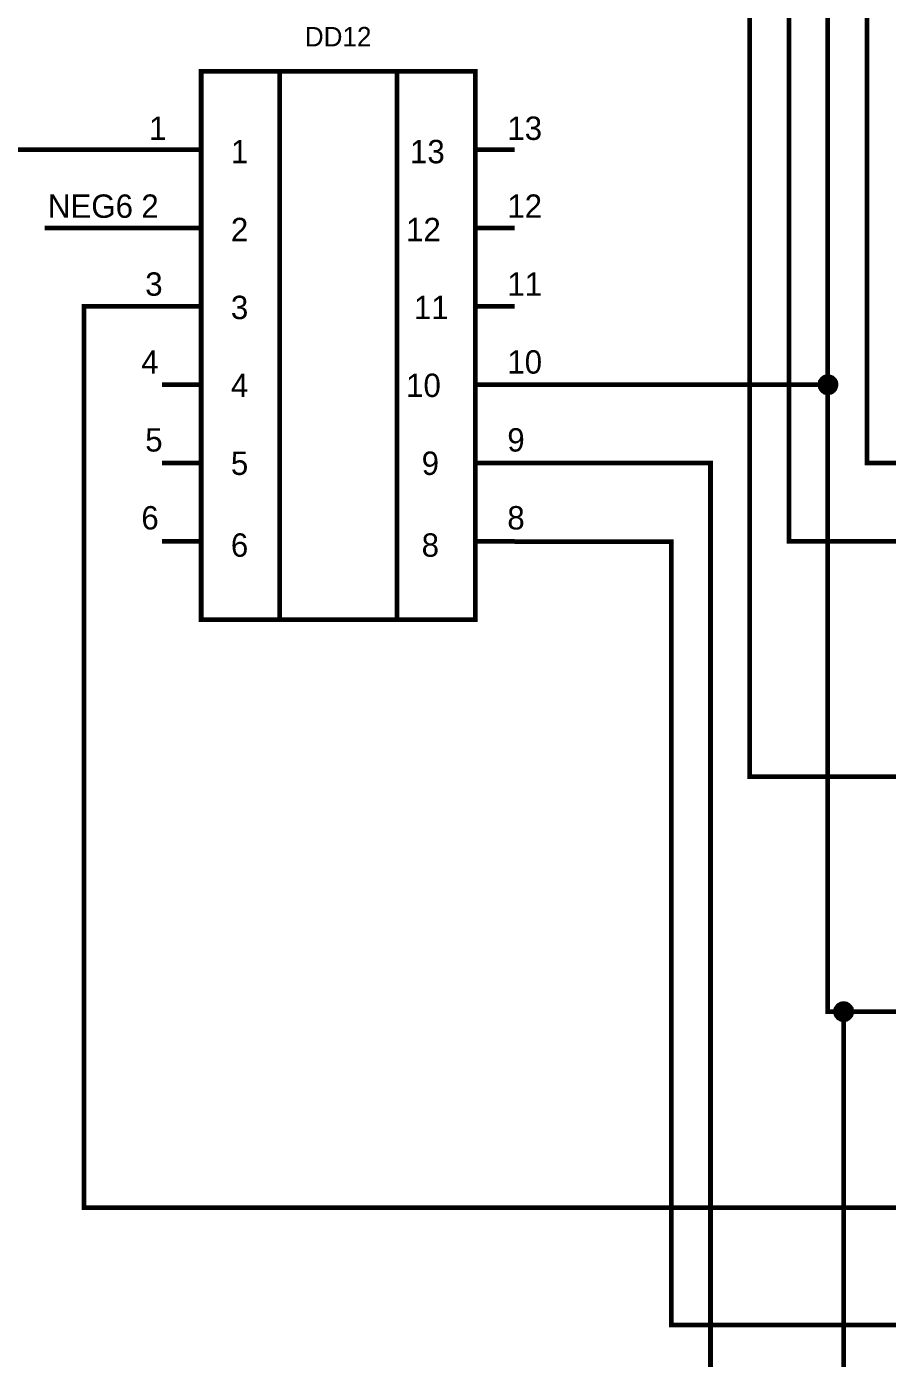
# Model space of a CAD drawing. Header units: millimetres. Extents: x 0 to 841, y 0 to 594.
# Drawn here: x 361.4 to 416.3, y 242.9 to 327.8 of the extents above; entities that cross this region are included whole.
import ezdxf

# ---------------------------------------------------------------- set-up
doc = ezdxf.new("R2010")
doc.units = ezdxf.units.MM
doc.layers.add('Sheet', color=255, linetype='Continuous')

msp = doc.modelspace()

# ---------------------------------------------------------------- linework, layer by layer
at = {"layer": 'Sheet', "const_width": 0.3}
for points in [[(370.018, 369.992), (365.034, 369.992), (365.034, 342.498), (407.519, 342.498), (407.519, 279.991), (437.503, 279.991)], [(392.518, 369.992), (412.503, 369.992), (412.503, 305), (392.518, 305)], [(330.033, 359.988), (360.034, 359.988), (360.034, 334.995), (410.019, 334.995), (415.003, 334.995), (415.003, 299.998), (462.488, 299.998)], [(370.018, 354.986), (370.018, 344.998), (410.019, 344.998), (410.019, 334.995), (410.019, 294.996), (437.705, 294.996)], [(347.534, 350), (347.534, 319.99), (370.018, 319.99)], [(377.518, 324.991), (377.518, 289.994)], [(385.018, 324.991), (385.018, 289.994)], [(372.518, 319.99), (370.018, 319.99)], [(390.018, 319.99), (392.518, 319.99)], [(370.018, 314.988), (362.534, 314.988)], [(372.518, 314.988), (370.018, 314.988)], [(390.018, 314.988), (392.518, 314.988)], [(392.518, 294.981), (402.519, 294.981), (402.519, 244.994), (614.942, 244.994), (614.942, 312.471), (619.942, 312.471)], [(370.018, 309.986), (365.034, 309.986), (365.034, 252.497), (437.503, 252.497)], [(372.518, 309.986), (370.018, 309.986)], [(390.018, 309.986), (392.518, 309.986)], [(372.518, 305), (370.018, 305)], [(390.018, 305), (392.518, 305)], [(412.006, 305), (412.006, 305.031), (412.006, 305.046), (412.006, 305.077), (412.022, 305.108), (412.022, 305.124), (412.022, 305.155), (412.037, 305.171), (412.037, 305.202), (412.053, 305.217), (412.068, 305.233), (412.084, 305.264), (412.084, 305.279), (412.099, 305.295), (412.115, 305.31), (412.13, 305.341), (412.146, 305.357), (412.161, 305.373), (412.192, 305.388), (412.208, 305.404), (412.224, 305.419), (412.239, 305.419), (412.27, 305.435), (412.286, 305.45), (412.301, 305.466), (412.332, 305.466), (412.348, 305.481), (412.379, 305.481), (412.394, 305.481), (412.425, 305.497), (412.456, 305.497), (412.472, 305.497), (412.503, 305.497)], [(412.006, 305), (412.006, 305.031), (412.006, 305.046), (412.006, 305.077), (412.022, 305.108), (412.022, 305.124), (412.022, 305.155), (412.037, 305.171), (412.037, 305.202), (412.053, 305.217), (412.068, 305.233), (412.084, 305.264), (412.084, 305.279), (412.099, 305.295), (412.115, 305.31), (412.13, 305.341), (412.146, 305.357), (412.161, 305.373), (412.192, 305.388), (412.208, 305.404), (412.224, 305.419), (412.239, 305.419), (412.27, 305.435), (412.286, 305.45), (412.301, 305.466), (412.332, 305.466), (412.348, 305.481), (412.379, 305.481), (412.394, 305.481), (412.425, 305.497), (412.456, 305.497), (412.472, 305.497), (412.503, 305.497)], [(412.006, 305), (412.006, 305.031), (412.006, 305.046), (412.006, 305.077), (412.022, 305.108), (412.022, 305.124), (412.022, 305.155), (412.037, 305.171), (412.037, 305.202), (412.053, 305.217), (412.068, 305.233), (412.084, 305.264), (412.084, 305.279), (412.099, 305.295), (412.115, 305.31), (412.13, 305.341), (412.146, 305.357), (412.161, 305.373), (412.192, 305.388), (412.208, 305.404), (412.224, 305.419), (412.239, 305.419), (412.27, 305.435), (412.286, 305.45), (412.301, 305.466), (412.332, 305.466), (412.348, 305.481), (412.379, 305.481), (412.394, 305.481), (412.425, 305.497), (412.456, 305.497), (412.472, 305.497), (412.503, 305.497)], [(412.006, 305), (412.006, 305.031), (412.006, 305.046), (412.006, 305.077), (412.022, 305.108), (412.022, 305.124), (412.022, 305.155), (412.037, 305.171), (412.037, 305.202), (412.053, 305.217), (412.068, 305.233), (412.084, 305.264), (412.084, 305.279), (412.099, 305.295), (412.115, 305.31), (412.13, 305.341), (412.146, 305.357), (412.161, 305.373), (412.192, 305.388), (412.208, 305.404), (412.224, 305.419), (412.239, 305.419), (412.27, 305.435), (412.286, 305.45), (412.301, 305.466), (412.332, 305.466), (412.348, 305.481), (412.379, 305.481), (412.394, 305.481), (412.425, 305.497), (412.456, 305.497), (412.472, 305.497), (412.503, 305.497)], [(412.006, 305), (412.006, 305.031), (412.006, 305.046), (412.006, 305.077), (412.022, 305.108), (412.022, 305.124), (412.022, 305.155), (412.037, 305.171), (412.037, 305.202), (412.053, 305.217), (412.068, 305.233), (412.084, 305.264), (412.084, 305.279), (412.099, 305.295), (412.115, 305.31), (412.13, 305.341), (412.146, 305.357), (412.161, 305.373), (412.192, 305.388), (412.208, 305.404), (412.224, 305.419), (412.239, 305.419), (412.27, 305.435), (412.286, 305.45), (412.301, 305.466), (412.332, 305.466), (412.348, 305.481), (412.379, 305.481), (412.394, 305.481), (412.425, 305.497), (412.456, 305.497), (412.472, 305.497), (412.503, 305.497)], [(412.006, 305), (412.006, 305.031), (412.006, 305.046), (412.006, 305.077), (412.022, 305.108), (412.022, 305.124), (412.022, 305.155), (412.037, 305.171), (412.037, 305.202), (412.053, 305.217), (412.068, 305.233), (412.084, 305.264), (412.084, 305.279), (412.099, 305.295), (412.115, 305.31), (412.13, 305.341), (412.146, 305.357), (412.161, 305.373), (412.192, 305.388), (412.208, 305.404), (412.224, 305.419), (412.239, 305.419), (412.27, 305.435), (412.286, 305.45), (412.301, 305.466), (412.332, 305.466), (412.348, 305.481), (412.379, 305.481), (412.394, 305.481), (412.425, 305.497), (412.456, 305.497), (412.472, 305.497), (412.503, 305.497)], [(412.006, 305), (412.006, 305.031), (412.006, 305.046), (412.006, 305.077), (412.022, 305.108), (412.022, 305.124), (412.022, 305.155), (412.037, 305.171), (412.037, 305.202), (412.053, 305.217), (412.068, 305.233), (412.084, 305.264), (412.084, 305.279), (412.099, 305.295), (412.115, 305.31), (412.13, 305.341), (412.146, 305.357), (412.161, 305.373), (412.192, 305.388), (412.208, 305.404), (412.224, 305.419), (412.239, 305.419), (412.27, 305.435), (412.286, 305.45), (412.301, 305.466), (412.332, 305.466), (412.348, 305.481), (412.379, 305.481), (412.394, 305.481), (412.425, 305.497), (412.456, 305.497), (412.472, 305.497), (412.503, 305.497)], [(412.006, 305), (412.006, 305.031), (412.006, 305.046), (412.006, 305.077), (412.022, 305.108), (412.022, 305.124), (412.022, 305.155), (412.037, 305.171), (412.037, 305.202), (412.053, 305.217), (412.068, 305.233), (412.084, 305.264), (412.084, 305.279), (412.099, 305.295), (412.115, 305.31), (412.13, 305.341), (412.146, 305.357), (412.161, 305.373), (412.192, 305.388), (412.208, 305.404), (412.224, 305.419), (412.239, 305.419), (412.27, 305.435), (412.286, 305.45), (412.301, 305.466), (412.332, 305.466), (412.348, 305.481), (412.379, 305.481), (412.394, 305.481), (412.425, 305.497), (412.456, 305.497), (412.472, 305.497), (412.503, 305.497)], [(412.503, 304.487), (412.472, 304.487), (412.456, 304.487), (412.425, 304.487), (412.394, 304.503), (412.379, 304.503), (412.348, 304.503), (412.332, 304.518), (412.301, 304.518), (412.286, 304.534), (412.27, 304.549), (412.239, 304.565), (412.224, 304.565), (412.208, 304.58), (412.192, 304.596), (412.161, 304.611), (412.146, 304.627), (412.13, 304.658), (412.115, 304.674), (412.099, 304.689), (412.084, 304.705), (412.084, 304.736), (412.068, 304.751), (412.053, 304.767), (412.037, 304.798), (412.037, 304.813), (412.022, 304.844), (412.022, 304.86), (412.022, 304.891), (412.006, 304.922), (412.006, 304.938), (412.006, 304.969), (412.006, 305)], [(412.006, 305), (412.006, 305)], [(412.503, 304.487), (412.472, 304.487), (412.456, 304.487), (412.425, 304.487), (412.394, 304.503), (412.379, 304.503), (412.348, 304.503), (412.332, 304.518), (412.301, 304.518), (412.286, 304.534), (412.27, 304.549), (412.239, 304.565), (412.224, 304.565), (412.208, 304.58), (412.192, 304.596), (412.161, 304.611), (412.146, 304.627), (412.13, 304.658), (412.115, 304.674), (412.099, 304.689), (412.084, 304.705), (412.084, 304.736), (412.068, 304.751), (412.053, 304.767), (412.037, 304.798), (412.037, 304.813), (412.022, 304.844), (412.022, 304.86), (412.022, 304.891), (412.006, 304.922), (412.006, 304.938), (412.006, 304.969), (412.006, 305)], [(412.006, 305), (412.006, 305)], [(412.503, 304.487), (412.472, 304.487), (412.456, 304.487), (412.425, 304.487), (412.394, 304.503), (412.379, 304.503), (412.348, 304.503), (412.332, 304.518), (412.301, 304.518), (412.286, 304.534), (412.27, 304.549), (412.239, 304.565), (412.224, 304.565), (412.208, 304.58), (412.192, 304.596), (412.161, 304.611), (412.146, 304.627), (412.13, 304.658), (412.115, 304.674), (412.099, 304.689), (412.084, 304.705), (412.084, 304.736), (412.068, 304.751), (412.053, 304.767), (412.037, 304.798), (412.037, 304.813), (412.022, 304.844), (412.022, 304.86), (412.022, 304.891), (412.006, 304.922), (412.006, 304.938), (412.006, 304.969), (412.006, 305)], [(412.006, 305), (412.006, 305)], [(412.503, 304.487), (412.472, 304.487), (412.456, 304.487), (412.425, 304.487), (412.394, 304.503), (412.379, 304.503), (412.348, 304.503), (412.332, 304.518), (412.301, 304.518), (412.286, 304.534), (412.27, 304.549), (412.239, 304.565), (412.224, 304.565), (412.208, 304.58), (412.192, 304.596), (412.161, 304.611), (412.146, 304.627), (412.13, 304.658), (412.115, 304.674), (412.099, 304.689), (412.084, 304.705), (412.084, 304.736), (412.068, 304.751), (412.053, 304.767), (412.037, 304.798), (412.037, 304.813), (412.022, 304.844), (412.022, 304.86), (412.022, 304.891), (412.006, 304.922), (412.006, 304.938), (412.006, 304.969), (412.006, 305)], [(412.006, 305), (412.006, 305)], [(412.503, 304.487), (412.472, 304.487), (412.456, 304.487), (412.425, 304.487), (412.394, 304.503), (412.379, 304.503), (412.348, 304.503), (412.332, 304.518), (412.301, 304.518), (412.286, 304.534), (412.27, 304.549), (412.239, 304.565), (412.224, 304.565), (412.208, 304.58), (412.192, 304.596), (412.161, 304.611), (412.146, 304.627), (412.13, 304.658), (412.115, 304.674), (412.099, 304.689), (412.084, 304.705), (412.084, 304.736), (412.068, 304.751), (412.053, 304.767), (412.037, 304.798), (412.037, 304.813), (412.022, 304.844), (412.022, 304.86), (412.022, 304.891), (412.006, 304.922), (412.006, 304.938), (412.006, 304.969), (412.006, 305)], [(412.006, 305), (412.006, 305)], [(412.503, 304.487), (412.472, 304.487), (412.456, 304.487), (412.425, 304.487), (412.394, 304.503), (412.379, 304.503), (412.348, 304.503), (412.332, 304.518), (412.301, 304.518), (412.286, 304.534), (412.27, 304.549), (412.239, 304.565), (412.224, 304.565), (412.208, 304.58), (412.192, 304.596), (412.161, 304.611), (412.146, 304.627), (412.13, 304.658), (412.115, 304.674), (412.099, 304.689), (412.084, 304.705), (412.084, 304.736), (412.068, 304.751), (412.053, 304.767), (412.037, 304.798), (412.037, 304.813), (412.022, 304.844), (412.022, 304.86), (412.022, 304.891), (412.006, 304.922), (412.006, 304.938), (412.006, 304.969), (412.006, 305)], [(412.006, 305), (412.006, 305)], [(412.503, 304.487), (412.472, 304.487), (412.456, 304.487), (412.425, 304.487), (412.394, 304.503), (412.379, 304.503), (412.348, 304.503), (412.332, 304.518), (412.301, 304.518), (412.286, 304.534), (412.27, 304.549), (412.239, 304.565), (412.224, 304.565), (412.208, 304.58), (412.192, 304.596), (412.161, 304.611), (412.146, 304.627), (412.13, 304.658), (412.115, 304.674), (412.099, 304.689), (412.084, 304.705), (412.084, 304.736), (412.068, 304.751), (412.053, 304.767), (412.037, 304.798), (412.037, 304.813), (412.022, 304.844), (412.022, 304.86), (412.022, 304.891), (412.006, 304.922), (412.006, 304.938), (412.006, 304.969), (412.006, 305)], [(412.006, 305), (412.006, 305)], [(412.503, 304.487), (412.472, 304.487), (412.456, 304.487), (412.425, 304.487), (412.394, 304.503), (412.379, 304.503), (412.348, 304.503), (412.332, 304.518), (412.301, 304.518), (412.286, 304.534), (412.27, 304.549), (412.239, 304.565), (412.224, 304.565), (412.208, 304.58), (412.192, 304.596), (412.161, 304.611), (412.146, 304.627), (412.13, 304.658), (412.115, 304.674), (412.099, 304.689), (412.084, 304.705), (412.084, 304.736), (412.068, 304.751), (412.053, 304.767), (412.037, 304.798), (412.037, 304.813), (412.022, 304.844), (412.022, 304.86), (412.022, 304.891), (412.006, 304.922), (412.006, 304.938), (412.006, 304.969), (412.006, 305)], [(412.006, 305), (412.006, 305)], [(412.503, 305.497), (412.503, 305.497)], [(412.503, 305.497), (412.534, 305.497), (412.565, 305.497), (412.581, 305.497), (412.612, 305.481), (412.643, 305.481), (412.658, 305.481), (412.689, 305.466), (412.705, 305.466), (412.736, 305.45), (412.751, 305.435), (412.767, 305.419), (412.798, 305.419), (412.814, 305.404), (412.829, 305.388), (412.845, 305.373), (412.876, 305.357), (412.891, 305.341), (412.907, 305.31), (412.922, 305.295), (412.938, 305.279), (412.938, 305.264), (412.953, 305.233), (412.969, 305.217), (412.984, 305.202), (412.984, 305.171), (413, 305.155), (413, 305.124), (413, 305.108), (413.015, 305.077), (413.015, 305.046), (413.015, 305.031), (413.015, 305)], [(412.503, 305.497), (412.503, 305.497)], [(412.503, 305.497), (412.534, 305.497), (412.565, 305.497), (412.581, 305.497), (412.612, 305.481), (412.643, 305.481), (412.658, 305.481), (412.689, 305.466), (412.705, 305.466), (412.736, 305.45), (412.751, 305.435), (412.767, 305.419), (412.798, 305.419), (412.814, 305.404), (412.829, 305.388), (412.845, 305.373), (412.876, 305.357), (412.891, 305.341), (412.907, 305.31), (412.922, 305.295), (412.938, 305.279), (412.938, 305.264), (412.953, 305.233), (412.969, 305.217), (412.984, 305.202), (412.984, 305.171), (413, 305.155), (413, 305.124), (413, 305.108), (413.015, 305.077), (413.015, 305.046), (413.015, 305.031), (413.015, 305)], [(412.503, 305.497), (412.503, 305.497)], [(412.503, 305.497), (412.534, 305.497), (412.565, 305.497), (412.581, 305.497), (412.612, 305.481), (412.643, 305.481), (412.658, 305.481), (412.689, 305.466), (412.705, 305.466), (412.736, 305.45), (412.751, 305.435), (412.767, 305.419), (412.798, 305.419), (412.814, 305.404), (412.829, 305.388), (412.845, 305.373), (412.876, 305.357), (412.891, 305.341), (412.907, 305.31), (412.922, 305.295), (412.938, 305.279), (412.938, 305.264), (412.953, 305.233), (412.969, 305.217), (412.984, 305.202), (412.984, 305.171), (413, 305.155), (413, 305.124), (413, 305.108), (413.015, 305.077), (413.015, 305.046), (413.015, 305.031), (413.015, 305)], [(412.503, 305.497), (412.503, 305.497)], [(412.503, 305.497), (412.534, 305.497), (412.565, 305.497), (412.581, 305.497), (412.612, 305.481), (412.643, 305.481), (412.658, 305.481), (412.689, 305.466), (412.705, 305.466), (412.736, 305.45), (412.751, 305.435), (412.767, 305.419), (412.798, 305.419), (412.814, 305.404), (412.829, 305.388), (412.845, 305.373), (412.876, 305.357), (412.891, 305.341), (412.907, 305.31), (412.922, 305.295), (412.938, 305.279), (412.938, 305.264), (412.953, 305.233), (412.969, 305.217), (412.984, 305.202), (412.984, 305.171), (413, 305.155), (413, 305.124), (413, 305.108), (413.015, 305.077), (413.015, 305.046), (413.015, 305.031), (413.015, 305)], [(412.503, 305.497), (412.503, 305.497)], [(412.503, 305.497), (412.534, 305.497), (412.565, 305.497), (412.581, 305.497), (412.612, 305.481), (412.643, 305.481), (412.658, 305.481), (412.689, 305.466), (412.705, 305.466), (412.736, 305.45), (412.751, 305.435), (412.767, 305.419), (412.798, 305.419), (412.814, 305.404), (412.829, 305.388), (412.845, 305.373), (412.876, 305.357), (412.891, 305.341), (412.907, 305.31), (412.922, 305.295), (412.938, 305.279), (412.938, 305.264), (412.953, 305.233), (412.969, 305.217), (412.984, 305.202), (412.984, 305.171), (413, 305.155), (413, 305.124), (413, 305.108), (413.015, 305.077), (413.015, 305.046), (413.015, 305.031), (413.015, 305)], [(412.503, 305.497), (412.503, 305.497)], [(412.503, 305.497), (412.534, 305.497), (412.565, 305.497), (412.581, 305.497), (412.612, 305.481), (412.643, 305.481), (412.658, 305.481), (412.689, 305.466), (412.705, 305.466), (412.736, 305.45), (412.751, 305.435), (412.767, 305.419), (412.798, 305.419), (412.814, 305.404), (412.829, 305.388), (412.845, 305.373), (412.876, 305.357), (412.891, 305.341), (412.907, 305.31), (412.922, 305.295), (412.938, 305.279), (412.938, 305.264), (412.953, 305.233), (412.969, 305.217), (412.984, 305.202), (412.984, 305.171), (413, 305.155), (413, 305.124), (413, 305.108), (413.015, 305.077), (413.015, 305.046), (413.015, 305.031), (413.015, 305)], [(412.503, 305.497), (412.503, 305.497)], [(412.503, 305.497), (412.534, 305.497), (412.565, 305.497), (412.581, 305.497), (412.612, 305.481), (412.643, 305.481), (412.658, 305.481), (412.689, 305.466), (412.705, 305.466), (412.736, 305.45), (412.751, 305.435), (412.767, 305.419), (412.798, 305.419), (412.814, 305.404), (412.829, 305.388), (412.845, 305.373), (412.876, 305.357), (412.891, 305.341), (412.907, 305.31), (412.922, 305.295), (412.938, 305.279), (412.938, 305.264), (412.953, 305.233), (412.969, 305.217), (412.984, 305.202), (412.984, 305.171), (413, 305.155), (413, 305.124), (413, 305.108), (413.015, 305.077), (413.015, 305.046), (413.015, 305.031), (413.015, 305)], [(412.503, 305.497), (412.503, 305.497)], [(412.503, 305.497), (412.534, 305.497), (412.565, 305.497), (412.581, 305.497), (412.612, 305.481), (412.643, 305.481), (412.658, 305.481), (412.689, 305.466), (412.705, 305.466), (412.736, 305.45), (412.751, 305.435), (412.767, 305.419), (412.798, 305.419), (412.814, 305.404), (412.829, 305.388), (412.845, 305.373), (412.876, 305.357), (412.891, 305.341), (412.907, 305.31), (412.922, 305.295), (412.938, 305.279), (412.938, 305.264), (412.953, 305.233), (412.969, 305.217), (412.984, 305.202), (412.984, 305.171), (413, 305.155), (413, 305.124), (413, 305.108), (413.015, 305.077), (413.015, 305.046), (413.015, 305.031), (413.015, 305)], [(413.015, 305), (413.015, 304.969), (413.015, 304.938), (413.015, 304.922), (413, 304.891), (413, 304.86), (413, 304.844), (412.984, 304.813), (412.984, 304.798), (412.969, 304.767), (412.953, 304.751), (412.938, 304.736), (412.938, 304.705), (412.922, 304.689), (412.907, 304.674), (412.891, 304.658), (412.876, 304.627), (412.845, 304.611), (412.829, 304.596), (412.814, 304.58), (412.798, 304.565), (412.767, 304.565), (412.751, 304.549), (412.736, 304.534), (412.705, 304.518), (412.689, 304.518), (412.658, 304.503), (412.643, 304.503), (412.612, 304.503), (412.581, 304.487), (412.565, 304.487), (412.534, 304.487), (412.503, 304.487)], [(413.015, 305), (413.015, 304.969), (413.015, 304.938), (413.015, 304.922), (413, 304.891), (413, 304.86), (413, 304.844), (412.984, 304.813), (412.984, 304.798), (412.969, 304.767), (412.953, 304.751), (412.938, 304.736), (412.938, 304.705), (412.922, 304.689), (412.907, 304.674), (412.891, 304.658), (412.876, 304.627), (412.845, 304.611), (412.829, 304.596), (412.814, 304.58), (412.798, 304.565), (412.767, 304.565), (412.751, 304.549), (412.736, 304.534), (412.705, 304.518), (412.689, 304.518), (412.658, 304.503), (412.643, 304.503), (412.612, 304.503), (412.581, 304.487), (412.565, 304.487), (412.534, 304.487), (412.503, 304.487)], [(412.503, 305), (412.503, 264.986), (413.512, 264.986), (437.503, 264.986)], [(413.015, 305), (413.015, 304.969), (413.015, 304.938), (413.015, 304.922), (413, 304.891), (413, 304.86), (413, 304.844), (412.984, 304.813), (412.984, 304.798), (412.969, 304.767), (412.953, 304.751), (412.938, 304.736), (412.938, 304.705), (412.922, 304.689), (412.907, 304.674), (412.891, 304.658), (412.876, 304.627), (412.845, 304.611), (412.829, 304.596), (412.814, 304.58), (412.798, 304.565), (412.767, 304.565), (412.751, 304.549), (412.736, 304.534), (412.705, 304.518), (412.689, 304.518), (412.658, 304.503), (412.643, 304.503), (412.612, 304.503), (412.581, 304.487), (412.565, 304.487), (412.534, 304.487), (412.503, 304.487)], [(413.015, 305), (413.015, 304.969), (413.015, 304.938), (413.015, 304.922), (413, 304.891), (413, 304.86), (413, 304.844), (412.984, 304.813), (412.984, 304.798), (412.969, 304.767), (412.953, 304.751), (412.938, 304.736), (412.938, 304.705), (412.922, 304.689), (412.907, 304.674), (412.891, 304.658), (412.876, 304.627), (412.845, 304.611), (412.829, 304.596), (412.814, 304.58), (412.798, 304.565), (412.767, 304.565), (412.751, 304.549), (412.736, 304.534), (412.705, 304.518), (412.689, 304.518), (412.658, 304.503), (412.643, 304.503), (412.612, 304.503), (412.581, 304.487), (412.565, 304.487), (412.534, 304.487), (412.503, 304.487)], [(413.015, 305), (413.015, 304.969), (413.015, 304.938), (413.015, 304.922), (413, 304.891), (413, 304.86), (413, 304.844), (412.984, 304.813), (412.984, 304.798), (412.969, 304.767), (412.953, 304.751), (412.938, 304.736), (412.938, 304.705), (412.922, 304.689), (412.907, 304.674), (412.891, 304.658), (412.876, 304.627), (412.845, 304.611), (412.829, 304.596), (412.814, 304.58), (412.798, 304.565), (412.767, 304.565), (412.751, 304.549), (412.736, 304.534), (412.705, 304.518), (412.689, 304.518), (412.658, 304.503), (412.643, 304.503), (412.612, 304.503), (412.581, 304.487), (412.565, 304.487), (412.534, 304.487), (412.503, 304.487)], [(413.015, 305), (413.015, 304.969), (413.015, 304.938), (413.015, 304.922), (413, 304.891), (413, 304.86), (413, 304.844), (412.984, 304.813), (412.984, 304.798), (412.969, 304.767), (412.953, 304.751), (412.938, 304.736), (412.938, 304.705), (412.922, 304.689), (412.907, 304.674), (412.891, 304.658), (412.876, 304.627), (412.845, 304.611), (412.829, 304.596), (412.814, 304.58), (412.798, 304.565), (412.767, 304.565), (412.751, 304.549), (412.736, 304.534), (412.705, 304.518), (412.689, 304.518), (412.658, 304.503), (412.643, 304.503), (412.612, 304.503), (412.581, 304.487), (412.565, 304.487), (412.534, 304.487), (412.503, 304.487)], [(413.015, 305), (413.015, 304.969), (413.015, 304.938), (413.015, 304.922), (413, 304.891), (413, 304.86), (413, 304.844), (412.984, 304.813), (412.984, 304.798), (412.969, 304.767), (412.953, 304.751), (412.938, 304.736), (412.938, 304.705), (412.922, 304.689), (412.907, 304.674), (412.891, 304.658), (412.876, 304.627), (412.845, 304.611), (412.829, 304.596), (412.814, 304.58), (412.798, 304.565), (412.767, 304.565), (412.751, 304.549), (412.736, 304.534), (412.705, 304.518), (412.689, 304.518), (412.658, 304.503), (412.643, 304.503), (412.612, 304.503), (412.581, 304.487), (412.565, 304.487), (412.534, 304.487), (412.503, 304.487)], [(413.015, 305), (413.015, 304.969), (413.015, 304.938), (413.015, 304.922), (413, 304.891), (413, 304.86), (413, 304.844), (412.984, 304.813), (412.984, 304.798), (412.969, 304.767), (412.953, 304.751), (412.938, 304.736), (412.938, 304.705), (412.922, 304.689), (412.907, 304.674), (412.891, 304.658), (412.876, 304.627), (412.845, 304.611), (412.829, 304.596), (412.814, 304.58), (412.798, 304.565), (412.767, 304.565), (412.751, 304.549), (412.736, 304.534), (412.705, 304.518), (412.689, 304.518), (412.658, 304.503), (412.643, 304.503), (412.612, 304.503), (412.581, 304.487), (412.565, 304.487), (412.534, 304.487), (412.503, 304.487)], [(413.015, 305), (413.015, 305), (413.015, 305), (413.015, 305), (413.015, 305), (413.015, 305), (413.015, 305), (413.015, 305), (413.015, 305), (413.015, 305), (413.015, 305), (413.015, 305), (413.015, 305), (413.015, 305), (413.015, 305), (413.015, 305), (413.015, 305), (413.015, 305), (413.015, 305), (413.015, 305), (413.015, 305), (413.015, 305), (413.015, 305), (413.015, 305), (413.015, 305), (413.015, 305), (413.015, 305), (413.015, 305), (413.015, 305), (413.015, 305), (413.015, 305), (413.015, 305), (413.015, 305)], [(413.015, 305), (413.015, 305)], [(413.015, 305), (413.015, 305), (413.015, 305), (413.015, 305), (413.015, 305), (413.015, 305), (413.015, 305), (413.015, 305), (413.015, 305), (413.015, 305), (413.015, 305), (413.015, 305), (413.015, 305), (413.015, 305), (413.015, 305), (413.015, 305), (413.015, 305), (413.015, 305), (413.015, 305), (413.015, 305), (413.015, 305), (413.015, 305), (413.015, 305), (413.015, 305), (413.015, 305), (413.015, 305), (413.015, 305), (413.015, 305), (413.015, 305), (413.015, 305), (413.015, 305), (413.015, 305), (413.015, 305)], [(413.015, 305), (413.015, 305)], [(413.015, 305), (413.015, 305), (413.015, 305), (413.015, 305), (413.015, 305), (413.015, 305), (413.015, 305), (413.015, 305), (413.015, 305), (413.015, 305), (413.015, 305), (413.015, 305), (413.015, 305), (413.015, 305), (413.015, 305), (413.015, 305), (413.015, 305), (413.015, 305), (413.015, 305), (413.015, 305), (413.015, 305), (413.015, 305), (413.015, 305), (413.015, 305), (413.015, 305), (413.015, 305), (413.015, 305), (413.015, 305), (413.015, 305), (413.015, 305), (413.015, 305), (413.015, 305), (413.015, 305)], [(413.015, 305), (413.015, 305)], [(413.015, 305), (413.015, 305), (413.015, 305), (413.015, 305), (413.015, 305), (413.015, 305), (413.015, 305), (413.015, 305), (413.015, 305), (413.015, 305), (413.015, 305), (413.015, 305), (413.015, 305), (413.015, 305), (413.015, 305), (413.015, 305), (413.015, 305), (413.015, 305), (413.015, 305), (413.015, 305), (413.015, 305), (413.015, 305), (413.015, 305), (413.015, 305), (413.015, 305), (413.015, 305), (413.015, 305), (413.015, 305), (413.015, 305), (413.015, 305), (413.015, 305), (413.015, 305), (413.015, 305)], [(413.015, 305), (413.015, 305)], [(413.015, 305), (413.015, 305), (413.015, 305), (413.015, 305), (413.015, 305), (413.015, 305), (413.015, 305), (413.015, 305), (413.015, 305), (413.015, 305), (413.015, 305), (413.015, 305), (413.015, 305), (413.015, 305), (413.015, 305), (413.015, 305), (413.015, 305), (413.015, 305), (413.015, 305), (413.015, 305), (413.015, 305), (413.015, 305), (413.015, 305), (413.015, 305), (413.015, 305), (413.015, 305), (413.015, 305), (413.015, 305), (413.015, 305), (413.015, 305), (413.015, 305), (413.015, 305), (413.015, 305)], [(413.015, 305), (413.015, 305)], [(413.015, 305), (413.015, 305), (413.015, 305), (413.015, 305), (413.015, 305), (413.015, 305), (413.015, 305), (413.015, 305), (413.015, 305), (413.015, 305), (413.015, 305), (413.015, 305), (413.015, 305), (413.015, 305), (413.015, 305), (413.015, 305), (413.015, 305), (413.015, 305), (413.015, 305), (413.015, 305), (413.015, 305), (413.015, 305), (413.015, 305), (413.015, 305), (413.015, 305), (413.015, 305), (413.015, 305), (413.015, 305), (413.015, 305), (413.015, 305), (413.015, 305), (413.015, 305), (413.015, 305)], [(413.015, 305), (413.015, 305)], [(413.015, 305), (413.015, 305), (413.015, 305), (413.015, 305), (413.015, 305), (413.015, 305), (413.015, 305), (413.015, 305), (413.015, 305), (413.015, 305), (413.015, 305), (413.015, 305), (413.015, 305), (413.015, 305), (413.015, 305), (413.015, 305), (413.015, 305), (413.015, 305), (413.015, 305), (413.015, 305), (413.015, 305), (413.015, 305), (413.015, 305), (413.015, 305), (413.015, 305), (413.015, 305), (413.015, 305), (413.015, 305), (413.015, 305), (413.015, 305), (413.015, 305), (413.015, 305), (413.015, 305)], [(413.015, 305), (413.015, 305)], [(413.015, 305), (413.015, 305), (413.015, 305), (413.015, 305), (413.015, 305), (413.015, 305), (413.015, 305), (413.015, 305), (413.015, 305), (413.015, 305), (413.015, 305), (413.015, 305), (413.015, 305), (413.015, 305), (413.015, 305), (413.015, 305), (413.015, 305), (413.015, 305), (413.015, 305), (413.015, 305), (413.015, 305), (413.015, 305), (413.015, 305), (413.015, 305), (413.015, 305), (413.015, 305), (413.015, 305), (413.015, 305), (413.015, 305), (413.015, 305), (413.015, 305), (413.015, 305), (413.015, 305)], [(413.015, 305), (413.015, 305)], [(240.064, 130), (260.064, 130), (260.064, 157.494), (405.019, 157.494), (405.019, 299.998), (392.518, 299.998)], [(372.518, 299.998), (370.018, 299.998)], [(390.018, 299.998), (392.518, 299.998)], [(372.518, 294.996), (370.018, 294.996)], [(390.018, 294.996), (392.518, 294.996)], [(240.064, 139.988), (256.058, 139.988), (256.058, 155.987), (413.512, 155.987), (413.512, 264.986)], [(413, 264.986), (413, 265.017), (413, 265.048), (413, 265.063), (413.015, 265.094), (413.015, 265.125), (413.031, 265.141), (413.031, 265.172), (413.047, 265.187), (413.047, 265.219), (413.062, 265.234), (413.078, 265.25), (413.093, 265.281), (413.109, 265.296), (413.124, 265.312), (413.14, 265.327), (413.155, 265.358), (413.171, 265.374), (413.186, 265.389), (413.202, 265.405), (413.233, 265.42), (413.248, 265.42), (413.264, 265.436), (413.295, 265.452), (413.311, 265.467), (413.342, 265.467), (413.357, 265.483), (413.388, 265.483), (413.404, 265.483), (413.435, 265.498), (413.466, 265.498), (413.481, 265.498), (413.512, 265.498)], [(413, 264.986), (413, 265.017), (413, 265.048), (413, 265.063), (413.015, 265.094), (413.015, 265.125), (413.031, 265.141), (413.031, 265.172), (413.047, 265.187), (413.047, 265.219), (413.062, 265.234), (413.078, 265.25), (413.093, 265.281), (413.109, 265.296), (413.124, 265.312), (413.14, 265.327), (413.155, 265.358), (413.171, 265.374), (413.186, 265.389), (413.202, 265.405), (413.233, 265.42), (413.248, 265.42), (413.264, 265.436), (413.295, 265.452), (413.311, 265.467), (413.342, 265.467), (413.357, 265.483), (413.388, 265.483), (413.404, 265.483), (413.435, 265.498), (413.466, 265.498), (413.481, 265.498), (413.512, 265.498)], [(413, 264.986), (413, 265.017), (413, 265.048), (413, 265.063), (413.015, 265.094), (413.015, 265.125), (413.031, 265.141), (413.031, 265.172), (413.047, 265.187), (413.047, 265.219), (413.062, 265.234), (413.078, 265.25), (413.093, 265.281), (413.109, 265.296), (413.124, 265.312), (413.14, 265.327), (413.155, 265.358), (413.171, 265.374), (413.186, 265.389), (413.202, 265.405), (413.233, 265.42), (413.248, 265.42), (413.264, 265.436), (413.295, 265.452), (413.311, 265.467), (413.342, 265.467), (413.357, 265.483), (413.388, 265.483), (413.404, 265.483), (413.435, 265.498), (413.466, 265.498), (413.481, 265.498), (413.512, 265.498)], [(413, 264.986), (413, 265.017), (413, 265.048), (413, 265.063), (413.015, 265.094), (413.015, 265.125), (413.031, 265.141), (413.031, 265.172), (413.047, 265.187), (413.047, 265.219), (413.062, 265.234), (413.078, 265.25), (413.093, 265.281), (413.109, 265.296), (413.124, 265.312), (413.14, 265.327), (413.155, 265.358), (413.171, 265.374), (413.186, 265.389), (413.202, 265.405), (413.233, 265.42), (413.248, 265.42), (413.264, 265.436), (413.295, 265.452), (413.311, 265.467), (413.342, 265.467), (413.357, 265.483), (413.388, 265.483), (413.404, 265.483), (413.435, 265.498), (413.466, 265.498), (413.481, 265.498), (413.512, 265.498)], [(413, 264.986), (413, 265.017), (413, 265.048), (413, 265.063), (413.015, 265.094), (413.015, 265.125), (413.031, 265.141), (413.031, 265.172), (413.047, 265.187), (413.047, 265.219), (413.062, 265.234), (413.078, 265.25), (413.093, 265.281), (413.109, 265.296), (413.124, 265.312), (413.14, 265.327), (413.155, 265.358), (413.171, 265.374), (413.186, 265.389), (413.202, 265.405), (413.233, 265.42), (413.248, 265.42), (413.264, 265.436), (413.295, 265.452), (413.311, 265.467), (413.342, 265.467), (413.357, 265.483), (413.388, 265.483), (413.404, 265.483), (413.435, 265.498), (413.466, 265.498), (413.481, 265.498), (413.512, 265.498)], [(413, 264.986), (413, 265.017), (413, 265.048), (413, 265.063), (413.015, 265.094), (413.015, 265.125), (413.031, 265.141), (413.031, 265.172), (413.047, 265.187), (413.047, 265.219), (413.062, 265.234), (413.078, 265.25), (413.093, 265.281), (413.109, 265.296), (413.124, 265.312), (413.14, 265.327), (413.155, 265.358), (413.171, 265.374), (413.186, 265.389), (413.202, 265.405), (413.233, 265.42), (413.248, 265.42), (413.264, 265.436), (413.295, 265.452), (413.311, 265.467), (413.342, 265.467), (413.357, 265.483), (413.388, 265.483), (413.404, 265.483), (413.435, 265.498), (413.466, 265.498), (413.481, 265.498), (413.512, 265.498)], [(413, 264.986), (413, 265.017), (413, 265.048), (413, 265.063), (413.015, 265.094), (413.015, 265.125), (413.031, 265.141), (413.031, 265.172), (413.047, 265.187), (413.047, 265.219), (413.062, 265.234), (413.078, 265.25), (413.093, 265.281), (413.109, 265.296), (413.124, 265.312), (413.14, 265.327), (413.155, 265.358), (413.171, 265.374), (413.186, 265.389), (413.202, 265.405), (413.233, 265.42), (413.248, 265.42), (413.264, 265.436), (413.295, 265.452), (413.311, 265.467), (413.342, 265.467), (413.357, 265.483), (413.388, 265.483), (413.404, 265.483), (413.435, 265.498), (413.466, 265.498), (413.481, 265.498), (413.512, 265.498)], [(413, 264.986), (413, 265.017), (413, 265.048), (413, 265.063), (413.015, 265.094), (413.015, 265.125), (413.031, 265.141), (413.031, 265.172), (413.047, 265.187), (413.047, 265.219), (413.062, 265.234), (413.078, 265.25), (413.093, 265.281), (413.109, 265.296), (413.124, 265.312), (413.14, 265.327), (413.155, 265.358), (413.171, 265.374), (413.186, 265.389), (413.202, 265.405), (413.233, 265.42), (413.248, 265.42), (413.264, 265.436), (413.295, 265.452), (413.311, 265.467), (413.342, 265.467), (413.357, 265.483), (413.388, 265.483), (413.404, 265.483), (413.435, 265.498), (413.466, 265.498), (413.481, 265.498), (413.512, 265.498)], [(413.512, 264.488), (413.481, 264.488), (413.466, 264.488), (413.435, 264.488), (413.404, 264.504), (413.388, 264.504), (413.357, 264.504), (413.342, 264.52), (413.311, 264.52), (413.295, 264.535), (413.264, 264.551), (413.248, 264.566), (413.233, 264.566), (413.202, 264.582), (413.186, 264.597), (413.171, 264.613), (413.155, 264.628), (413.14, 264.644), (413.124, 264.675), (413.109, 264.69), (413.093, 264.706), (413.078, 264.721), (413.062, 264.753), (413.047, 264.768), (413.047, 264.784), (413.031, 264.815), (413.031, 264.83), (413.015, 264.861), (413.015, 264.877), (413, 264.908), (413, 264.939), (413, 264.954), (413, 264.986)], [(413, 264.986), (413, 264.986)], [(413.512, 264.488), (413.481, 264.488), (413.466, 264.488), (413.435, 264.488), (413.404, 264.504), (413.388, 264.504), (413.357, 264.504), (413.342, 264.52), (413.311, 264.52), (413.295, 264.535), (413.264, 264.551), (413.248, 264.566), (413.233, 264.566), (413.202, 264.582), (413.186, 264.597), (413.171, 264.613), (413.155, 264.628), (413.14, 264.644), (413.124, 264.675), (413.109, 264.69), (413.093, 264.706), (413.078, 264.721), (413.062, 264.753), (413.047, 264.768), (413.047, 264.784), (413.031, 264.815), (413.031, 264.83), (413.015, 264.861), (413.015, 264.877), (413, 264.908), (413, 264.939), (413, 264.954), (413, 264.986)], [(413, 264.986), (413, 264.986)], [(413.512, 264.488), (413.481, 264.488), (413.466, 264.488), (413.435, 264.488), (413.404, 264.504), (413.388, 264.504), (413.357, 264.504), (413.342, 264.52), (413.311, 264.52), (413.295, 264.535), (413.264, 264.551), (413.248, 264.566), (413.233, 264.566), (413.202, 264.582), (413.186, 264.597), (413.171, 264.613), (413.155, 264.628), (413.14, 264.644), (413.124, 264.675), (413.109, 264.69), (413.093, 264.706), (413.078, 264.721), (413.062, 264.753), (413.047, 264.768), (413.047, 264.784), (413.031, 264.815), (413.031, 264.83), (413.015, 264.861), (413.015, 264.877), (413, 264.908), (413, 264.939), (413, 264.954), (413, 264.986)], [(413, 264.986), (413, 264.986)], [(413.512, 264.488), (413.481, 264.488), (413.466, 264.488), (413.435, 264.488), (413.404, 264.504), (413.388, 264.504), (413.357, 264.504), (413.342, 264.52), (413.311, 264.52), (413.295, 264.535), (413.264, 264.551), (413.248, 264.566), (413.233, 264.566), (413.202, 264.582), (413.186, 264.597), (413.171, 264.613), (413.155, 264.628), (413.14, 264.644), (413.124, 264.675), (413.109, 264.69), (413.093, 264.706), (413.078, 264.721), (413.062, 264.753), (413.047, 264.768), (413.047, 264.784), (413.031, 264.815), (413.031, 264.83), (413.015, 264.861), (413.015, 264.877), (413, 264.908), (413, 264.939), (413, 264.954), (413, 264.986)], [(413, 264.986), (413, 264.986)], [(413.512, 264.488), (413.481, 264.488), (413.466, 264.488), (413.435, 264.488), (413.404, 264.504), (413.388, 264.504), (413.357, 264.504), (413.342, 264.52), (413.311, 264.52), (413.295, 264.535), (413.264, 264.551), (413.248, 264.566), (413.233, 264.566), (413.202, 264.582), (413.186, 264.597), (413.171, 264.613), (413.155, 264.628), (413.14, 264.644), (413.124, 264.675), (413.109, 264.69), (413.093, 264.706), (413.078, 264.721), (413.062, 264.753), (413.047, 264.768), (413.047, 264.784), (413.031, 264.815), (413.031, 264.83), (413.015, 264.861), (413.015, 264.877), (413, 264.908), (413, 264.939), (413, 264.954), (413, 264.986)], [(413, 264.986), (413, 264.986)], [(413.512, 264.488), (413.481, 264.488), (413.466, 264.488), (413.435, 264.488), (413.404, 264.504), (413.388, 264.504), (413.357, 264.504), (413.342, 264.52), (413.311, 264.52), (413.295, 264.535), (413.264, 264.551), (413.248, 264.566), (413.233, 264.566), (413.202, 264.582), (413.186, 264.597), (413.171, 264.613), (413.155, 264.628), (413.14, 264.644), (413.124, 264.675), (413.109, 264.69), (413.093, 264.706), (413.078, 264.721), (413.062, 264.753), (413.047, 264.768), (413.047, 264.784), (413.031, 264.815), (413.031, 264.83), (413.015, 264.861), (413.015, 264.877), (413, 264.908), (413, 264.939), (413, 264.954), (413, 264.986)], [(413, 264.986), (413, 264.986)], [(413.512, 264.488), (413.481, 264.488), (413.466, 264.488), (413.435, 264.488), (413.404, 264.504), (413.388, 264.504), (413.357, 264.504), (413.342, 264.52), (413.311, 264.52), (413.295, 264.535), (413.264, 264.551), (413.248, 264.566), (413.233, 264.566), (413.202, 264.582), (413.186, 264.597), (413.171, 264.613), (413.155, 264.628), (413.14, 264.644), (413.124, 264.675), (413.109, 264.69), (413.093, 264.706), (413.078, 264.721), (413.062, 264.753), (413.047, 264.768), (413.047, 264.784), (413.031, 264.815), (413.031, 264.83), (413.015, 264.861), (413.015, 264.877), (413, 264.908), (413, 264.939), (413, 264.954), (413, 264.986)], [(413, 264.986), (413, 264.986)], [(413.512, 264.488), (413.481, 264.488), (413.466, 264.488), (413.435, 264.488), (413.404, 264.504), (413.388, 264.504), (413.357, 264.504), (413.342, 264.52), (413.311, 264.52), (413.295, 264.535), (413.264, 264.551), (413.248, 264.566), (413.233, 264.566), (413.202, 264.582), (413.186, 264.597), (413.171, 264.613), (413.155, 264.628), (413.14, 264.644), (413.124, 264.675), (413.109, 264.69), (413.093, 264.706), (413.078, 264.721), (413.062, 264.753), (413.047, 264.768), (413.047, 264.784), (413.031, 264.815), (413.031, 264.83), (413.015, 264.861), (413.015, 264.877), (413, 264.908), (413, 264.939), (413, 264.954), (413, 264.986)], [(413, 264.986), (413, 264.986)], [(413.512, 265.498), (413.512, 265.498)], [(413.512, 265.498), (413.543, 265.498), (413.559, 265.498), (413.59, 265.498), (413.621, 265.483), (413.637, 265.483), (413.668, 265.483), (413.683, 265.467), (413.714, 265.467), (413.73, 265.452), (413.761, 265.436), (413.776, 265.42), (413.792, 265.42), (413.823, 265.405), (413.838, 265.389), (413.854, 265.374), (413.87, 265.358), (413.885, 265.327), (413.901, 265.312), (413.916, 265.296), (413.932, 265.281), (413.947, 265.25), (413.963, 265.234), (413.978, 265.219), (413.978, 265.187), (413.994, 265.172), (413.994, 265.141), (414.009, 265.125), (414.009, 265.094), (414.025, 265.063), (414.025, 265.048), (414.025, 265.017), (414.025, 264.986)], [(413.512, 265.498), (413.512, 265.498)], [(413.512, 265.498), (413.543, 265.498), (413.559, 265.498), (413.59, 265.498), (413.621, 265.483), (413.637, 265.483), (413.668, 265.483), (413.683, 265.467), (413.714, 265.467), (413.73, 265.452), (413.761, 265.436), (413.776, 265.42), (413.792, 265.42), (413.823, 265.405), (413.838, 265.389), (413.854, 265.374), (413.87, 265.358), (413.885, 265.327), (413.901, 265.312), (413.916, 265.296), (413.932, 265.281), (413.947, 265.25), (413.963, 265.234), (413.978, 265.219), (413.978, 265.187), (413.994, 265.172), (413.994, 265.141), (414.009, 265.125), (414.009, 265.094), (414.025, 265.063), (414.025, 265.048), (414.025, 265.017), (414.025, 264.986)], [(413.512, 265.498), (413.512, 265.498)], [(413.512, 265.498), (413.543, 265.498), (413.559, 265.498), (413.59, 265.498), (413.621, 265.483), (413.637, 265.483), (413.668, 265.483), (413.683, 265.467), (413.714, 265.467), (413.73, 265.452), (413.761, 265.436), (413.776, 265.42), (413.792, 265.42), (413.823, 265.405), (413.838, 265.389), (413.854, 265.374), (413.87, 265.358), (413.885, 265.327), (413.901, 265.312), (413.916, 265.296), (413.932, 265.281), (413.947, 265.25), (413.963, 265.234), (413.978, 265.219), (413.978, 265.187), (413.994, 265.172), (413.994, 265.141), (414.009, 265.125), (414.009, 265.094), (414.025, 265.063), (414.025, 265.048), (414.025, 265.017), (414.025, 264.986)], [(413.512, 265.498), (413.512, 265.498)], [(413.512, 265.498), (413.543, 265.498), (413.559, 265.498), (413.59, 265.498), (413.621, 265.483), (413.637, 265.483), (413.668, 265.483), (413.683, 265.467), (413.714, 265.467), (413.73, 265.452), (413.761, 265.436), (413.776, 265.42), (413.792, 265.42), (413.823, 265.405), (413.838, 265.389), (413.854, 265.374), (413.87, 265.358), (413.885, 265.327), (413.901, 265.312), (413.916, 265.296), (413.932, 265.281), (413.947, 265.25), (413.963, 265.234), (413.978, 265.219), (413.978, 265.187), (413.994, 265.172), (413.994, 265.141), (414.009, 265.125), (414.009, 265.094), (414.025, 265.063), (414.025, 265.048), (414.025, 265.017), (414.025, 264.986)], [(413.512, 265.498), (413.512, 265.498)], [(413.512, 265.498), (413.543, 265.498), (413.559, 265.498), (413.59, 265.498), (413.621, 265.483), (413.637, 265.483), (413.668, 265.483), (413.683, 265.467), (413.714, 265.467), (413.73, 265.452), (413.761, 265.436), (413.776, 265.42), (413.792, 265.42), (413.823, 265.405), (413.838, 265.389), (413.854, 265.374), (413.87, 265.358), (413.885, 265.327), (413.901, 265.312), (413.916, 265.296), (413.932, 265.281), (413.947, 265.25), (413.963, 265.234), (413.978, 265.219), (413.978, 265.187), (413.994, 265.172), (413.994, 265.141), (414.009, 265.125), (414.009, 265.094), (414.025, 265.063), (414.025, 265.048), (414.025, 265.017), (414.025, 264.986)], [(413.512, 265.498), (413.512, 265.498)], [(413.512, 265.498), (413.543, 265.498), (413.559, 265.498), (413.59, 265.498), (413.621, 265.483), (413.637, 265.483), (413.668, 265.483), (413.683, 265.467), (413.714, 265.467), (413.73, 265.452), (413.761, 265.436), (413.776, 265.42), (413.792, 265.42), (413.823, 265.405), (413.838, 265.389), (413.854, 265.374), (413.87, 265.358), (413.885, 265.327), (413.901, 265.312), (413.916, 265.296), (413.932, 265.281), (413.947, 265.25), (413.963, 265.234), (413.978, 265.219), (413.978, 265.187), (413.994, 265.172), (413.994, 265.141), (414.009, 265.125), (414.009, 265.094), (414.025, 265.063), (414.025, 265.048), (414.025, 265.017), (414.025, 264.986)], [(413.512, 265.498), (413.512, 265.498)], [(413.512, 265.498), (413.543, 265.498), (413.559, 265.498), (413.59, 265.498), (413.621, 265.483), (413.637, 265.483), (413.668, 265.483), (413.683, 265.467), (413.714, 265.467), (413.73, 265.452), (413.761, 265.436), (413.776, 265.42), (413.792, 265.42), (413.823, 265.405), (413.838, 265.389), (413.854, 265.374), (413.87, 265.358), (413.885, 265.327), (413.901, 265.312), (413.916, 265.296), (413.932, 265.281), (413.947, 265.25), (413.963, 265.234), (413.978, 265.219), (413.978, 265.187), (413.994, 265.172), (413.994, 265.141), (414.009, 265.125), (414.009, 265.094), (414.025, 265.063), (414.025, 265.048), (414.025, 265.017), (414.025, 264.986)], [(413.512, 265.498), (413.512, 265.498)], [(413.512, 265.498), (413.543, 265.498), (413.559, 265.498), (413.59, 265.498), (413.621, 265.483), (413.637, 265.483), (413.668, 265.483), (413.683, 265.467), (413.714, 265.467), (413.73, 265.452), (413.761, 265.436), (413.776, 265.42), (413.792, 265.42), (413.823, 265.405), (413.838, 265.389), (413.854, 265.374), (413.87, 265.358), (413.885, 265.327), (413.901, 265.312), (413.916, 265.296), (413.932, 265.281), (413.947, 265.25), (413.963, 265.234), (413.978, 265.219), (413.978, 265.187), (413.994, 265.172), (413.994, 265.141), (414.009, 265.125), (414.009, 265.094), (414.025, 265.063), (414.025, 265.048), (414.025, 265.017), (414.025, 264.986)], [(414.025, 264.986), (414.025, 264.954), (414.025, 264.939), (414.025, 264.908), (414.009, 264.877), (414.009, 264.861), (413.994, 264.83), (413.994, 264.815), (413.978, 264.784), (413.978, 264.768), (413.963, 264.753), (413.947, 264.721), (413.932, 264.706), (413.916, 264.69), (413.901, 264.675), (413.885, 264.644), (413.87, 264.628), (413.854, 264.613), (413.838, 264.597), (413.823, 264.582), (413.792, 264.566), (413.776, 264.566), (413.761, 264.551), (413.73, 264.535), (413.714, 264.52), (413.683, 264.52), (413.668, 264.504), (413.637, 264.504), (413.621, 264.504), (413.59, 264.488), (413.559, 264.488), (413.543, 264.488), (413.512, 264.488)], [(414.025, 264.986), (414.025, 264.954), (414.025, 264.939), (414.025, 264.908), (414.009, 264.877), (414.009, 264.861), (413.994, 264.83), (413.994, 264.815), (413.978, 264.784), (413.978, 264.768), (413.963, 264.753), (413.947, 264.721), (413.932, 264.706), (413.916, 264.69), (413.901, 264.675), (413.885, 264.644), (413.87, 264.628), (413.854, 264.613), (413.838, 264.597), (413.823, 264.582), (413.792, 264.566), (413.776, 264.566), (413.761, 264.551), (413.73, 264.535), (413.714, 264.52), (413.683, 264.52), (413.668, 264.504), (413.637, 264.504), (413.621, 264.504), (413.59, 264.488), (413.559, 264.488), (413.543, 264.488), (413.512, 264.488)], [(414.025, 264.986), (414.025, 264.954), (414.025, 264.939), (414.025, 264.908), (414.009, 264.877), (414.009, 264.861), (413.994, 264.83), (413.994, 264.815), (413.978, 264.784), (413.978, 264.768), (413.963, 264.753), (413.947, 264.721), (413.932, 264.706), (413.916, 264.69), (413.901, 264.675), (413.885, 264.644), (413.87, 264.628), (413.854, 264.613), (413.838, 264.597), (413.823, 264.582), (413.792, 264.566), (413.776, 264.566), (413.761, 264.551), (413.73, 264.535), (413.714, 264.52), (413.683, 264.52), (413.668, 264.504), (413.637, 264.504), (413.621, 264.504), (413.59, 264.488), (413.559, 264.488), (413.543, 264.488), (413.512, 264.488)], [(414.025, 264.986), (414.025, 264.954), (414.025, 264.939), (414.025, 264.908), (414.009, 264.877), (414.009, 264.861), (413.994, 264.83), (413.994, 264.815), (413.978, 264.784), (413.978, 264.768), (413.963, 264.753), (413.947, 264.721), (413.932, 264.706), (413.916, 264.69), (413.901, 264.675), (413.885, 264.644), (413.87, 264.628), (413.854, 264.613), (413.838, 264.597), (413.823, 264.582), (413.792, 264.566), (413.776, 264.566), (413.761, 264.551), (413.73, 264.535), (413.714, 264.52), (413.683, 264.52), (413.668, 264.504), (413.637, 264.504), (413.621, 264.504), (413.59, 264.488), (413.559, 264.488), (413.543, 264.488), (413.512, 264.488)], [(414.025, 264.986), (414.025, 264.954), (414.025, 264.939), (414.025, 264.908), (414.009, 264.877), (414.009, 264.861), (413.994, 264.83), (413.994, 264.815), (413.978, 264.784), (413.978, 264.768), (413.963, 264.753), (413.947, 264.721), (413.932, 264.706), (413.916, 264.69), (413.901, 264.675), (413.885, 264.644), (413.87, 264.628), (413.854, 264.613), (413.838, 264.597), (413.823, 264.582), (413.792, 264.566), (413.776, 264.566), (413.761, 264.551), (413.73, 264.535), (413.714, 264.52), (413.683, 264.52), (413.668, 264.504), (413.637, 264.504), (413.621, 264.504), (413.59, 264.488), (413.559, 264.488), (413.543, 264.488), (413.512, 264.488)], [(414.025, 264.986), (414.025, 264.954), (414.025, 264.939), (414.025, 264.908), (414.009, 264.877), (414.009, 264.861), (413.994, 264.83), (413.994, 264.815), (413.978, 264.784), (413.978, 264.768), (413.963, 264.753), (413.947, 264.721), (413.932, 264.706), (413.916, 264.69), (413.901, 264.675), (413.885, 264.644), (413.87, 264.628), (413.854, 264.613), (413.838, 264.597), (413.823, 264.582), (413.792, 264.566), (413.776, 264.566), (413.761, 264.551), (413.73, 264.535), (413.714, 264.52), (413.683, 264.52), (413.668, 264.504), (413.637, 264.504), (413.621, 264.504), (413.59, 264.488), (413.559, 264.488), (413.543, 264.488), (413.512, 264.488)], [(414.025, 264.986), (414.025, 264.954), (414.025, 264.939), (414.025, 264.908), (414.009, 264.877), (414.009, 264.861), (413.994, 264.83), (413.994, 264.815), (413.978, 264.784), (413.978, 264.768), (413.963, 264.753), (413.947, 264.721), (413.932, 264.706), (413.916, 264.69), (413.901, 264.675), (413.885, 264.644), (413.87, 264.628), (413.854, 264.613), (413.838, 264.597), (413.823, 264.582), (413.792, 264.566), (413.776, 264.566), (413.761, 264.551), (413.73, 264.535), (413.714, 264.52), (413.683, 264.52), (413.668, 264.504), (413.637, 264.504), (413.621, 264.504), (413.59, 264.488), (413.559, 264.488), (413.543, 264.488), (413.512, 264.488)], [(414.025, 264.986), (414.025, 264.954), (414.025, 264.939), (414.025, 264.908), (414.009, 264.877), (414.009, 264.861), (413.994, 264.83), (413.994, 264.815), (413.978, 264.784), (413.978, 264.768), (413.963, 264.753), (413.947, 264.721), (413.932, 264.706), (413.916, 264.69), (413.901, 264.675), (413.885, 264.644), (413.87, 264.628), (413.854, 264.613), (413.838, 264.597), (413.823, 264.582), (413.792, 264.566), (413.776, 264.566), (413.761, 264.551), (413.73, 264.535), (413.714, 264.52), (413.683, 264.52), (413.668, 264.504), (413.637, 264.504), (413.621, 264.504), (413.59, 264.488), (413.559, 264.488), (413.543, 264.488), (413.512, 264.488)], [(414.025, 264.986), (414.025, 264.986), (414.025, 264.986), (414.025, 264.986), (414.025, 264.986), (414.025, 264.986), (414.025, 264.986), (414.025, 264.986), (414.025, 264.986), (414.025, 264.986), (414.025, 264.986), (414.025, 264.986), (414.025, 264.986), (414.025, 264.986), (414.025, 264.986), (414.025, 264.986), (414.025, 264.986), (414.025, 264.986), (414.025, 264.986), (414.025, 264.986), (414.025, 264.986), (414.025, 264.986), (414.025, 264.986), (414.025, 264.986), (414.025, 264.986), (414.025, 264.986), (414.025, 264.986), (414.025, 264.986), (414.025, 264.986), (414.025, 264.986), (414.025, 264.986), (414.025, 264.986), (414.025, 264.986)], [(414.025, 264.986), (414.025, 264.986)], [(414.025, 264.986), (414.025, 264.986), (414.025, 264.986), (414.025, 264.986), (414.025, 264.986), (414.025, 264.986), (414.025, 264.986), (414.025, 264.986), (414.025, 264.986), (414.025, 264.986), (414.025, 264.986), (414.025, 264.986), (414.025, 264.986), (414.025, 264.986), (414.025, 264.986), (414.025, 264.986), (414.025, 264.986), (414.025, 264.986), (414.025, 264.986), (414.025, 264.986), (414.025, 264.986), (414.025, 264.986), (414.025, 264.986), (414.025, 264.986), (414.025, 264.986), (414.025, 264.986), (414.025, 264.986), (414.025, 264.986), (414.025, 264.986), (414.025, 264.986), (414.025, 264.986), (414.025, 264.986), (414.025, 264.986)], [(414.025, 264.986), (414.025, 264.986)], [(414.025, 264.986), (414.025, 264.986), (414.025, 264.986), (414.025, 264.986), (414.025, 264.986), (414.025, 264.986), (414.025, 264.986), (414.025, 264.986), (414.025, 264.986), (414.025, 264.986), (414.025, 264.986), (414.025, 264.986), (414.025, 264.986), (414.025, 264.986), (414.025, 264.986), (414.025, 264.986), (414.025, 264.986), (414.025, 264.986), (414.025, 264.986), (414.025, 264.986), (414.025, 264.986), (414.025, 264.986), (414.025, 264.986), (414.025, 264.986), (414.025, 264.986), (414.025, 264.986), (414.025, 264.986), (414.025, 264.986), (414.025, 264.986), (414.025, 264.986), (414.025, 264.986), (414.025, 264.986), (414.025, 264.986)], [(414.025, 264.986), (414.025, 264.986)], [(414.025, 264.986), (414.025, 264.986), (414.025, 264.986), (414.025, 264.986), (414.025, 264.986), (414.025, 264.986), (414.025, 264.986), (414.025, 264.986), (414.025, 264.986), (414.025, 264.986), (414.025, 264.986), (414.025, 264.986), (414.025, 264.986), (414.025, 264.986), (414.025, 264.986), (414.025, 264.986), (414.025, 264.986), (414.025, 264.986), (414.025, 264.986), (414.025, 264.986), (414.025, 264.986), (414.025, 264.986), (414.025, 264.986), (414.025, 264.986), (414.025, 264.986), (414.025, 264.986), (414.025, 264.986), (414.025, 264.986), (414.025, 264.986), (414.025, 264.986), (414.025, 264.986), (414.025, 264.986), (414.025, 264.986)], [(414.025, 264.986), (414.025, 264.986)], [(414.025, 264.986), (414.025, 264.986), (414.025, 264.986), (414.025, 264.986), (414.025, 264.986), (414.025, 264.986), (414.025, 264.986), (414.025, 264.986), (414.025, 264.986), (414.025, 264.986), (414.025, 264.986), (414.025, 264.986), (414.025, 264.986), (414.025, 264.986), (414.025, 264.986), (414.025, 264.986), (414.025, 264.986), (414.025, 264.986), (414.025, 264.986), (414.025, 264.986), (414.025, 264.986), (414.025, 264.986), (414.025, 264.986), (414.025, 264.986), (414.025, 264.986), (414.025, 264.986), (414.025, 264.986), (414.025, 264.986), (414.025, 264.986), (414.025, 264.986), (414.025, 264.986), (414.025, 264.986), (414.025, 264.986)], [(414.025, 264.986), (414.025, 264.986)], [(414.025, 264.986), (414.025, 264.986), (414.025, 264.986), (414.025, 264.986), (414.025, 264.986), (414.025, 264.986), (414.025, 264.986), (414.025, 264.986), (414.025, 264.986), (414.025, 264.986), (414.025, 264.986), (414.025, 264.986), (414.025, 264.986), (414.025, 264.986), (414.025, 264.986), (414.025, 264.986), (414.025, 264.986), (414.025, 264.986), (414.025, 264.986), (414.025, 264.986), (414.025, 264.986), (414.025, 264.986), (414.025, 264.986), (414.025, 264.986), (414.025, 264.986), (414.025, 264.986), (414.025, 264.986), (414.025, 264.986), (414.025, 264.986), (414.025, 264.986), (414.025, 264.986), (414.025, 264.986), (414.025, 264.986)], [(414.025, 264.986), (414.025, 264.986)], [(414.025, 264.986), (414.025, 264.986), (414.025, 264.986), (414.025, 264.986), (414.025, 264.986), (414.025, 264.986), (414.025, 264.986), (414.025, 264.986), (414.025, 264.986), (414.025, 264.986), (414.025, 264.986), (414.025, 264.986), (414.025, 264.986), (414.025, 264.986), (414.025, 264.986), (414.025, 264.986), (414.025, 264.986), (414.025, 264.986), (414.025, 264.986), (414.025, 264.986), (414.025, 264.986), (414.025, 264.986), (414.025, 264.986), (414.025, 264.986), (414.025, 264.986), (414.025, 264.986), (414.025, 264.986), (414.025, 264.986), (414.025, 264.986), (414.025, 264.986), (414.025, 264.986), (414.025, 264.986), (414.025, 264.986)], [(414.025, 264.986), (414.025, 264.986)], [(414.025, 264.986), (414.025, 264.986), (414.025, 264.986), (414.025, 264.986), (414.025, 264.986), (414.025, 264.986), (414.025, 264.986), (414.025, 264.986), (414.025, 264.986), (414.025, 264.986), (414.025, 264.986), (414.025, 264.986), (414.025, 264.986), (414.025, 264.986), (414.025, 264.986), (414.025, 264.986), (414.025, 264.986), (414.025, 264.986), (414.025, 264.986), (414.025, 264.986), (414.025, 264.986), (414.025, 264.986), (414.025, 264.986), (414.025, 264.986), (414.025, 264.986), (414.025, 264.986), (414.025, 264.986), (414.025, 264.986), (414.025, 264.986), (414.025, 264.986), (414.025, 264.986), (414.025, 264.986), (414.025, 264.986)], [(414.025, 264.986), (414.025, 264.986)]]:
    msp.add_lwpolyline(points, dxfattribs=at)
msp.add_lwpolyline([(372.518, 324.991), (390.018, 324.991), (390.018, 289.994), (372.518, 289.994), (372.518, 324.991)], close=True, dxfattribs=at)
at = {"layer": 'Sheet', "const_width": 0.508}
for points in [[(412.246, 305, 1), (412.754, 305, 1)], [(413.246, 265, 1), (413.754, 265, 1)]]:
    msp.add_lwpolyline(points, format="xyb", close=True, dxfattribs=at)

# ---------------------------------------------------------------- texts
at = {"layer": 'Sheet'}
for s, height, p in [('DD12', 1.2427, (379.133, 326.576)), ('1', 1.491, (369.195, 320.611)), ('13', 1.4912, (392.053, 320.611)), ('1', 1.491, (374.413, 319.12)), ('13', 1.4912, (385.841, 319.12)), ('NEG6', 1.4912, (362.736, 315.64)), ('2', 1.491, (368.698, 315.64)), ('12', 1.4912, (392.053, 315.64)), ('2', 1.491, (374.413, 314.149)), ('12', 1.4912, (385.593, 314.149)), ('3', 1.491, (368.947, 310.669)), ('11', 1.4912, (392.053, 310.669)), ('3', 1.491, (374.413, 309.178)), ('11', 1.4912, (386.09, 309.178)), ('4', 1.491, (368.698, 305.699)), ('10', 1.4912, (392.053, 305.699)), ('4', 1.491, (374.413, 304.208)), ('10', 1.4912, (385.593, 304.208)), ('5', 1.491, (368.947, 300.728)), ('9', 1.491, (392.053, 300.728)), ('5', 1.491, (374.413, 299.237)), ('9', 1.491, (386.587, 299.237)), ('6', 1.491, (368.698, 295.757)), ('8', 1.491, (392.053, 295.757)), ('6', 1.491, (374.413, 294.018)), ('8', 1.491, (386.587, 294.018))]:
    msp.add_text(s, height=height, dxfattribs=at).set_placement(p)

doc.saveas('drawing.dxf')
